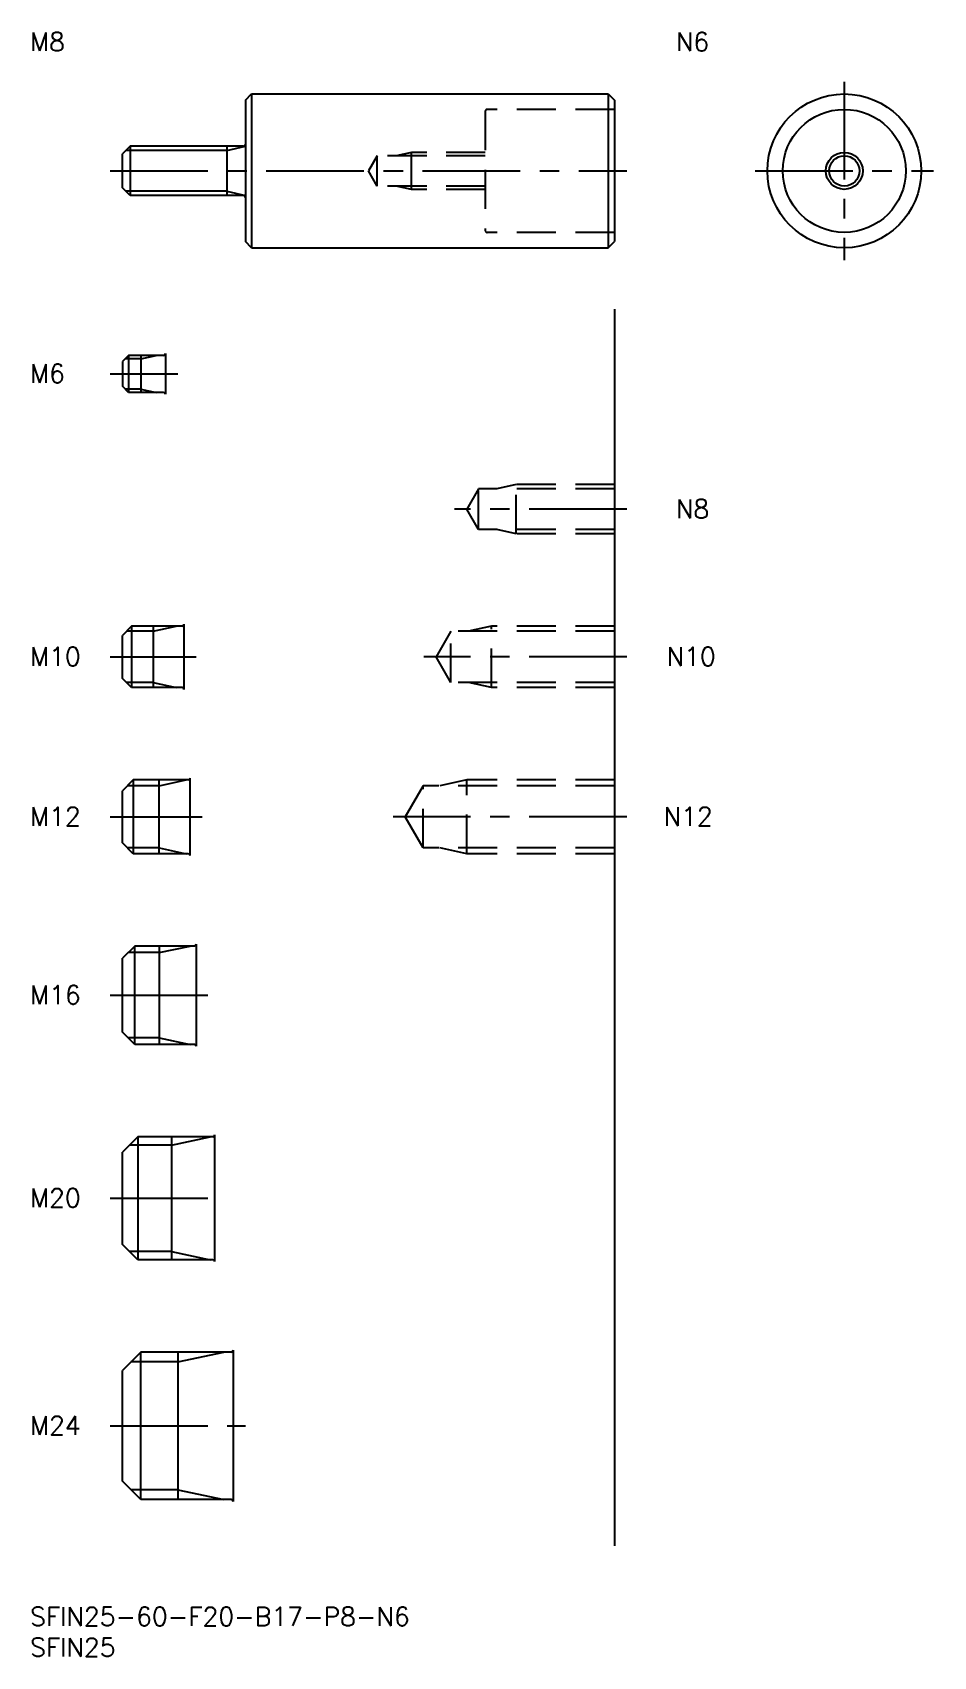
# Model space of a CAD drawing. Extents: x 0 to 147, y -8 to 256.
import ezdxf

# ---------------------------------------------------------------- set-up
doc = ezdxf.new("R2010")
doc.units = 0
doc.header["$LTSCALE"] = 0.5
doc.linetypes.add('CENTER', pattern=[50.8, 31.75, -6.35, 6.35, -6.35])
doc.linetypes.add('DASHED', pattern=[19.05, 12.7, -6.35])
for name, color, linetype in [('MSM_CENTER', 1, 'CENTER'), ('MSM_CONTINUOUS', 7, 'CONTINUOUS'), ('MSM_DASHED', 4, 'DASHED'), ('MSM_NARROW', 5, 'CONTINUOUS'), ('MSM_PART_NUMBER', 7, 'CONTINUOUS')]:
    doc.layers.add(name, color=color, linetype=linetype)
doc.styles.get("Standard").update_dxf_attribs({"font": 'txt.shx', "height": 1, "bigfont": 'bigfont.shx'})

# ---------------------------------------------------------------- blocks, each defined once
blk = doc.blocks.new('*U16')
at = {"layer": 'MSM_PART_NUMBER'}
blk.add_text('SFIN25-60-F20-B17-P8-N6', height=3, dxfattribs=at).set_placement((0, -3))
blk = doc.blocks.new('*U17')
at = {"layer": 'MSM_PART_NUMBER'}
blk.add_text('SFIN25', height=3, dxfattribs=at).set_placement((0, -8))
blk = doc.blocks.new('*U18')
at = {"layer": 'MSM_PART_NUMBER'}
blk.add_text('M24', height=3, dxfattribs=at).set_placement((0, 28.06))
blk = doc.blocks.new('*U19')
at = {"layer": 'MSM_PART_NUMBER'}
blk.add_text('M20', height=3, dxfattribs=at).set_placement((0, 65.06))
blk = doc.blocks.new('*U20')
at = {"layer": 'MSM_PART_NUMBER'}
blk.add_text('M16', height=3, dxfattribs=at).set_placement((0, 98.06))
blk = doc.blocks.new('*U21')
at = {"layer": 'MSM_PART_NUMBER'}
blk.add_text('M12', height=3, dxfattribs=at).set_placement((0, 127.06))
blk = doc.blocks.new('*U22')
at = {"layer": 'MSM_PART_NUMBER'}
blk.add_text('M10', height=3, dxfattribs=at).set_placement((0, 153.06))
blk = doc.blocks.new('*U23')
at = {"layer": 'MSM_PART_NUMBER'}
blk.add_text('M6', height=3, dxfattribs=at).set_placement((0, 199.06))
blk = doc.blocks.new('*U24')
at = {"layer": 'MSM_PART_NUMBER'}
blk.add_text('M8', height=3, dxfattribs=at).set_placement((0, 253))
blk = doc.blocks.new('*U25')
at = {"layer": 'MSM_PART_NUMBER'}
blk.add_text('N6', height=3, dxfattribs=at).set_placement((105, 253))
blk = doc.blocks.new('*U26')
at = {"layer": 'MSM_PART_NUMBER'}
blk.add_text('N12', height=3, dxfattribs=at).set_placement((103, 127.06))
blk = doc.blocks.new('*U27')
at = {"layer": 'MSM_PART_NUMBER'}
blk.add_text('N10', height=3, dxfattribs=at).set_placement((103.5, 153.06))
blk = doc.blocks.new('*U28')
at = {"layer": 'MSM_PART_NUMBER'}
blk.add_text('N8', height=3, dxfattribs=at).set_placement((105, 177.06))

msp = doc.modelspace()

# ---------------------------------------------------------------- linework, layer by layer
at = {"layer": 'MSM_CENTER'}
for p, q in [((132.37, 248), (132.37, 219)), ((13, 233.5), (97, 233.5)), ((117.87, 233.5), (146.87, 233.5)), ((13, 200.5), (24, 200.5)), ((97, 178.5), (69, 178.5)), ((13, 154.5), (27, 154.5)), ((97, 154.5), (64, 154.5)), ((13, 128.5), (28, 128.5)), ((97, 128.5), (59, 128.5)), ((13, 99.5), (29, 99.5)), ((13, 66.5), (32, 66.5)), ((13, 29.5), (35, 29.5))]:
    msp.add_line(p, q, dxfattribs=at)
at = {"layer": 'MSM_CONTINUOUS'}
for p, q in [((35, 245), (36, 246)), ((36, 246), (36, 221)), ((36, 246), (94, 246)), ((94, 246), (94, 221)), ((94, 246), (95, 245)), ((35, 245), (35, 222)), ((95, 245), (95, 222)), ((16.25, 237.5), (15, 236.25)), ((15, 230.75), (15, 236.25)), ((34.7, 237.5), (16.25, 237.5)), ((16.25, 237.5), (16.25, 229.5)), ((32, 237.5), (32, 229.5)), ((16.25, 229.5), (15, 230.75)), ((34.7, 229.5), (16.25, 229.5)), ((36, 221), (35, 222)), ((94, 221), (95, 222)), ((36, 221), (94, 221)), ((95, 211), (95, 10)), ((16, 203.5), (15, 202.5)), ((21.7, 203.5), (16, 203.5)), ((16, 203.5), (16, 197.5)), ((18, 203.5), (18, 197.5)), ((22, 203.8), (22, 197.2)), ((15, 202.5), (15, 198.5)), ((16, 197.5), (15, 198.5)), ((21.7, 197.5), (16, 197.5)), ((16.5, 159.5), (15, 158)), ((24.7, 159.5), (16.5, 159.5)), ((16.5, 159.5), (16.5, 149.5)), ((20, 159.5), (20, 149.5)), ((25, 159.8), (25, 149.2)), ((15, 151), (15, 158)), ((16.5, 149.5), (15, 151)), ((24.7, 149.5), (16.5, 149.5)), ((26, 122.2), (26, 134.8)), ((16.75, 134.5), (15, 132.75)), ((15, 124.25), (15, 132.75)), ((25.7, 134.5), (16.75, 134.5)), ((16.75, 134.5), (16.75, 122.5)), ((21, 122.5), (21, 134.5)), ((16.75, 122.5), (15, 124.25)), ((25.7, 122.5), (16.75, 122.5)), ((17, 107.5), (15, 105.5)), ((26.7, 107.5), (17, 107.5)), ((17, 91.5), (17, 107.5)), ((21, 107.5), (21, 91.5)), ((27, 107.8), (27, 91.2)), ((15, 93.5), (15, 105.5)), ((17, 91.5), (15, 93.5)), ((26.7, 91.5), (17, 91.5)), ((30, 76.8), (30, 56.2)), ((17.5, 76.5), (15, 74)), ((15, 59), (15, 74)), ((29.7, 76.5), (17.5, 76.5)), ((17.5, 76.5), (17.5, 56.5)), ((23, 76.5), (23, 56.5)), ((17.5, 56.5), (15, 59)), ((29.7, 56.5), (17.5, 56.5)), ((18, 41.5), (15, 38.5)), ((32.7, 41.5), (18, 41.5)), ((18, 17.5), (18, 41.5)), ((24, 41.5), (24, 17.5)), ((33, 41.8), (33, 17.2)), ((15, 20.5), (15, 38.5)), ((18, 17.5), (15, 20.5)), ((32.7, 17.5), (18, 17.5))]:
    msp.add_line(p, q, dxfattribs=at)
for radius in [12.5, 10, 2.46]:
    msp.add_circle((132.37, 233.5), radius, dxfattribs=at)
for centre, start, end in [((34.7, 237.8), 270, 0), ((34.7, 229.2), 0, 90), ((21.7, 203.8), 270, 0), ((21.7, 197.2), 0, 90), ((24.7, 159.8), 270, 0), ((24.7, 149.2), 0, 90), ((25.7, 134.8), 270, 0), ((25.7, 122.2), 0, 90), ((26.7, 107.8), 270, 0), ((26.7, 91.2), 0, 90), ((29.7, 76.8), 270, 0), ((29.7, 56.2), 0, 90), ((32.7, 41.8), 270, 0), ((32.7, 17.2), 0, 90)]:
    msp.add_arc(centre, 0.3, start, end, dxfattribs=at)
at = {"layer": 'MSM_DASHED'}
for p, q in [((74, 243.2), (74, 223.8)), ((95, 243.5), (74.3, 243.5)), ((56.42, 235.96), (55, 233.5)), ((74, 235.96), (56.42, 235.96)), ((56.42, 231.04), (56.42, 235.96)), ((62, 236.5), (59.5, 235.96)), ((74, 236.5), (62, 236.5)), ((62, 230.5), (62, 236.5)), ((56.42, 231.04), (55, 233.5)), ((74, 231.04), (56.42, 231.04)), ((62, 230.5), (59.5, 231.04)), ((74, 230.5), (62, 230.5)), ((95, 223.5), (74.3, 223.5)), ((79, 182.5), (75.88, 181.82)), ((79, 174.5), (79, 182.5)), ((95, 182.5), (79, 182.5)), ((72.92, 181.82), (71, 178.5)), ((72.92, 175.18), (72.92, 181.82)), ((95, 181.82), (72.92, 181.82)), ((72.92, 175.18), (71, 178.5)), ((95, 175.18), (72.92, 175.18)), ((79, 174.5), (75.88, 175.18)), ((95, 174.5), (79, 174.5)), ((68.42, 158.69), (66, 154.5)), ((68.42, 150.31), (68.42, 158.69)), ((95, 158.69), (68.42, 158.69)), ((75, 159.5), (71.25, 158.69)), ((75, 149.5), (75, 159.5)), ((95, 159.5), (75, 159.5)), ((68.42, 150.31), (66, 154.5)), ((95, 150.31), (68.42, 150.31)), ((75, 149.5), (71.25, 150.31)), ((95, 149.5), (75, 149.5)), ((63.92, 133.55), (61, 128.5)), ((63.92, 123.45), (63.92, 133.55)), ((95, 133.55), (63.92, 133.55)), ((71, 134.5), (66.63, 133.55)), ((71, 122.5), (71, 134.5)), ((95, 134.5), (71, 134.5)), ((63.92, 123.45), (61, 128.5)), ((95, 123.45), (63.92, 123.45)), ((71, 122.5), (66.63, 123.45)), ((95, 122.5), (71, 122.5))]:
    msp.add_line(p, q, dxfattribs=at)
for centre, start, end in [((74.3, 243.2), 90, 180), ((74.3, 223.8), 180, 270)]:
    msp.add_arc(centre, 0.3, start, end, dxfattribs=at)
at = {"layer": 'MSM_NARROW'}
for p, q in [((32, 236.82), (15.57, 236.82)), ((32, 236.82), (35, 237.5)), ((32, 230.18), (15.57, 230.18)), ((32, 230.18), (35, 229.5)), ((18, 202.96), (20.5, 203.5)), ((18, 202.96), (15.46, 202.96)), ((18, 198.04), (15.46, 198.04)), ((18, 198.04), (20.5, 197.5)), ((20, 158.69), (15.69, 158.69)), ((20, 158.69), (23.75, 159.5)), ((20, 150.31), (15.69, 150.31)), ((20, 150.31), (23.75, 149.5)), ((21, 133.55), (15.8, 133.55)), ((21, 133.55), (25.38, 134.5)), ((21, 123.45), (15.8, 123.45)), ((21, 123.45), (25.38, 122.5)), ((21, 106.42), (15.92, 106.42)), ((21, 106.42), (26, 107.5)), ((21, 92.58), (15.92, 92.58)), ((21, 92.58), (26, 91.5)), ((23, 75.15), (16.15, 75.15)), ((23, 75.15), (29.25, 76.5)), ((23, 57.85), (16.15, 57.85)), ((23, 57.85), (29.25, 56.5)), ((24, 39.88), (16.38, 39.88)), ((24, 39.88), (31.5, 41.5)), ((24, 19.12), (16.38, 19.12)), ((24, 19.12), (31.5, 17.5))]:
    msp.add_line(p, q, dxfattribs=at)
msp.add_circle((132.37, 233.5), 3, dxfattribs=at)

# ---------------------------------------------------------------- block references
at = {"layer": 'MSM_CONTINUOUS'}
for name in ['*U24', '*U25', '*U23', '*U28', '*U22', '*U27', '*U21', '*U26', '*U20', '*U19', '*U18', '*U16', '*U17']:
    msp.add_blockref(name, (0, 0), dxfattribs=at)

doc.saveas('drawing.dxf')
